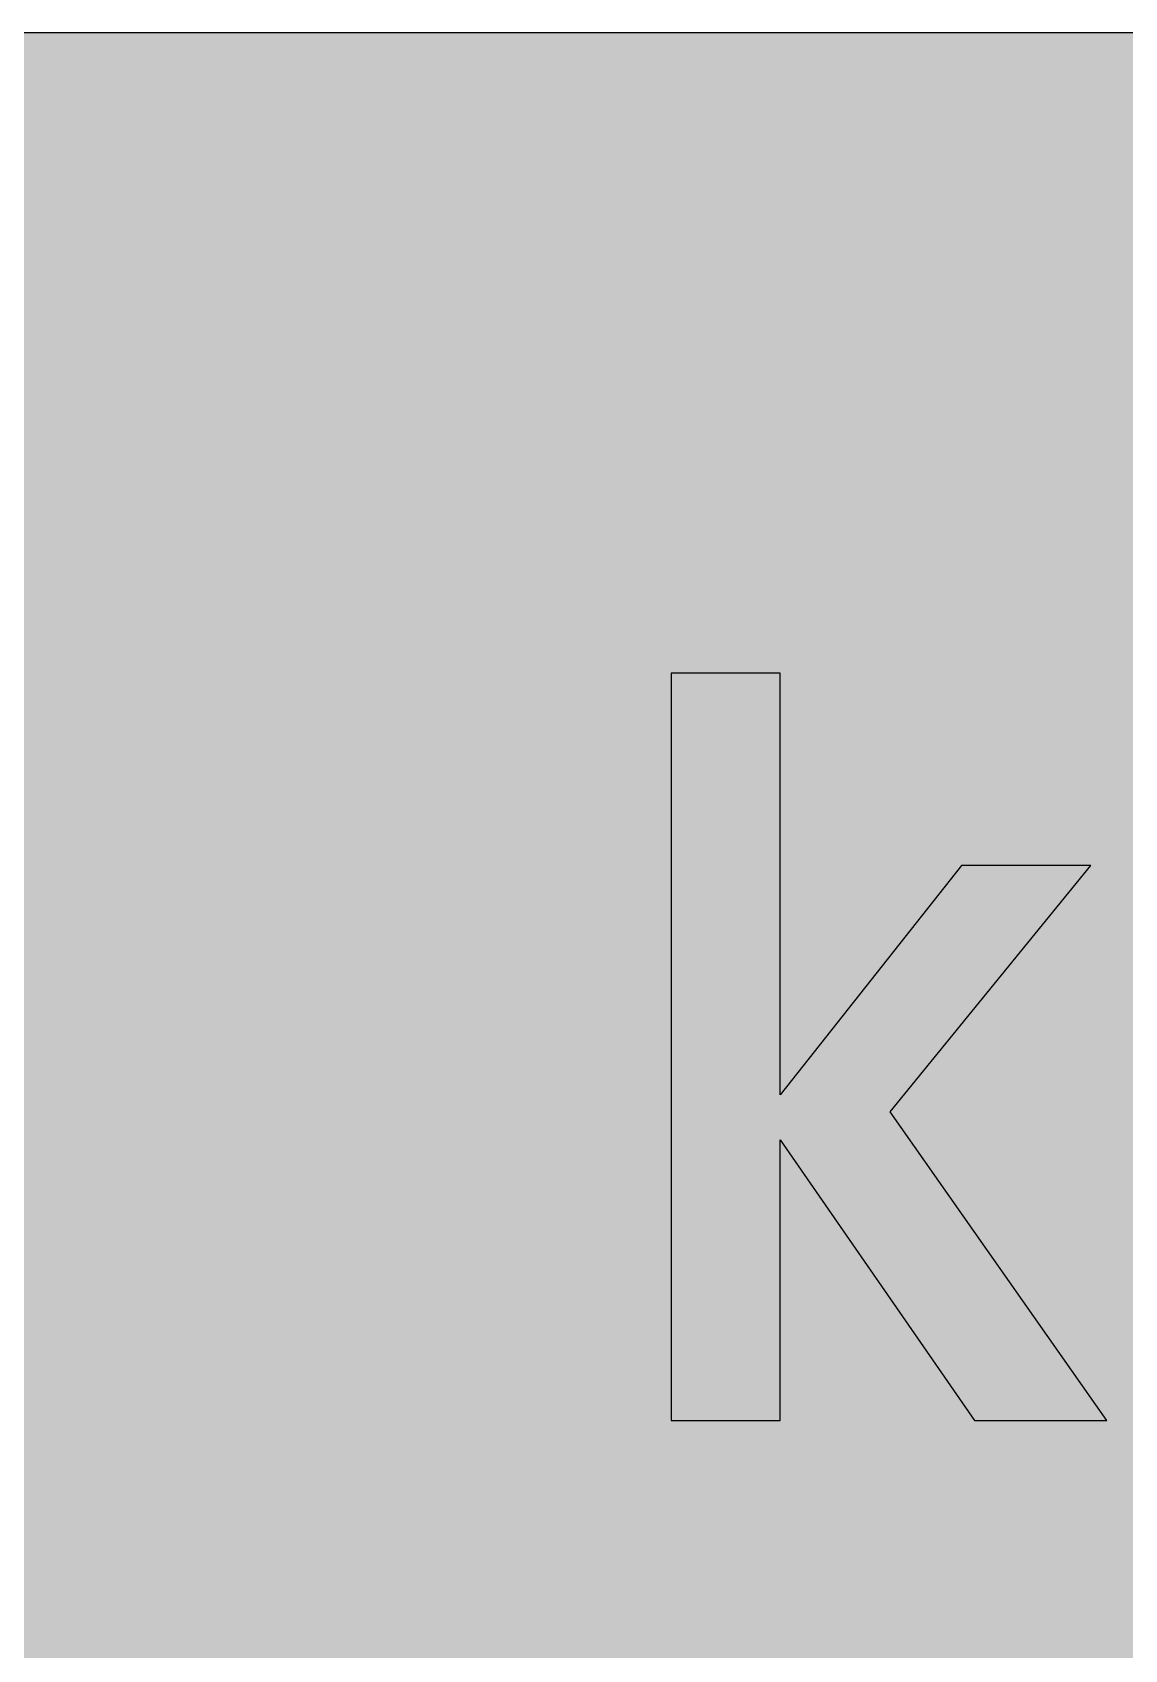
# Model space of a CAD drawing. Header units: millimetres. Extents: x 0 to 212, y 0 to 212.
# Drawn here: x 58.2 to 94.3, y 158.3 to 211.7 of the extents above; entities that cross this region are included whole.
import ezdxf

# ---------------------------------------------------------------- set-up
doc = ezdxf.new("R2010")
doc.units = ezdxf.units.MM

msp = doc.modelspace()

# ---------------------------------------------------------------- hatches: boundary and pattern name
for color, points in [(254, [(14.1633, 0.0536), (13.9878, 0.0533), (13.8125, 0.0559), (13.6373, 0.061), (13.462, 0.0686), (13.2893, 0.0787), (13.114, 0.0914), (12.9413, 0.1041), (12.7686, 0.1219), (12.5959, 0.1397), (12.4231, 0.16), (12.2504, 0.1829), (12.0777, 0.2057), (11.9075, 0.2337), (11.7373, 0.2616), (11.5672, 0.2921), (11.397, 0.3251), (11.2268, 0.3607), (11.0592, 0.3988), (10.8915, 0.4369), (10.7239, 0.4775), (10.5562, 0.5207), (10.3886, 0.5664), (10.2235, 0.6121), (10.0584, 0.6629), (9.8933, 0.7137), (9.7307, 0.7671), (9.5682, 0.8204), (9.4056, 0.8788), (9.2431, 0.9373), (9.083, 0.9982), (8.923, 1.0617), (8.763, 1.1252), (8.6055, 1.1938), (8.4455, 1.2624), (8.2906, 1.331), (8.1331, 1.4046), (7.9781, 1.4783), (7.8232, 1.5545), (7.6708, 1.6332), (7.5184, 1.7145), (7.366, 1.7958), (7.2161, 1.8796), (7.0663, 1.966), (6.919, 2.0523), (6.7716, 2.1438), (6.6243, 2.2352), (6.4795, 2.3266), (6.3348, 2.4232), (6.19, 2.5197), (6.0477, 2.6187), (5.908, 2.7178), (5.7683, 2.8194), (5.6286, 2.9235), (5.4915, 3.0302), (5.3543, 3.1369), (5.2197, 3.2461), (5.0851, 3.3579), (4.953, 3.4722), (4.8209, 3.5865), (4.6914, 3.7033), (4.5644, 3.8202), (4.4348, 3.9395), (4.3104, 4.0615), (4.1859, 4.1859), (4.0615, 4.3104), (3.9395, 4.4348), (3.8202, 4.5618), (3.7033, 4.6914), (3.5865, 4.8209), (3.4722, 4.953), (3.3579, 5.0851), (3.2487, 5.2197), (3.1369, 5.3543), (3.0302, 5.4915), (2.9235, 5.6286), (2.8194, 5.7683), (2.7178, 5.908), (2.6187, 6.0477), (2.5197, 6.19), (2.4232, 6.3348), (2.3266, 6.477), (2.2352, 6.6243), (2.1438, 6.7691), (2.0523, 6.9164), (1.966, 7.0663), (1.8796, 7.2161), (1.7958, 7.366), (1.7145, 7.5184), (1.6332, 7.6708), (1.5545, 7.8232), (1.4783, 7.9781), (1.4046, 8.1331), (1.331, 8.2906), (1.2598, 8.4455), (1.1913, 8.603), (1.1252, 8.763), (1.0592, 8.923), (0.9982, 9.083), (0.9373, 9.2431), (0.8763, 9.4056), (0.8204, 9.5682), (0.7645, 9.7307), (0.7112, 9.8933), (0.6604, 10.0584), (0.6121, 10.2235), (0.5639, 10.3911), (0.5207, 10.5562), (0.4775, 10.7239), (0.4343, 10.8915), (0.3962, 11.0592), (0.3607, 11.2268), (0.3251, 11.397), (0.2921, 11.5672), (0.2616, 11.7373), (0.2311, 11.9075), (0.2057, 12.0802), (0.1803, 12.2504), (0.1575, 12.4231), (0.1372, 12.5959), (0.1194, 12.7686), (0.1041, 12.9413), (0.0889, 13.1166), (0.0787, 13.2893), (0.0686, 13.4645), (0.061, 13.6373), (0.0559, 13.8125), (0.0508, 13.9878), (0.0508, 14.163), (0.0522, 197.6092), (0.0508, 197.7822), (0.0559, 197.9574), (0.061, 198.1327), (0.0686, 198.308), (0.0787, 198.4807), (0.0889, 198.6559), (0.1041, 198.8287), (0.1194, 199.0014), (0.1372, 199.1741), (0.1575, 199.3468), (0.1803, 199.5195), (0.2057, 199.6923), (0.2311, 199.8624), (0.2616, 200.0326), (0.2921, 200.2028), (0.3251, 200.373), (0.3607, 200.5432), (0.3962, 200.7108), (0.4343, 200.8784), (0.4775, 201.0461), (0.5207, 201.2137), (0.5639, 201.3814), (0.6121, 201.5465), (0.6604, 201.7116), (0.7112, 201.8767), (0.7645, 202.0392), (0.8204, 202.2018), (0.8763, 202.3643), (0.9373, 202.5269), (0.9982, 202.6869), (1.0592, 202.8469), (1.1252, 203.007), (1.1913, 203.1644), (1.2598, 203.3245), (1.331, 203.4794), (1.4046, 203.6369), (1.4783, 203.7918), (1.5545, 203.9468), (1.6332, 204.0992), (1.7145, 204.2516), (1.7958, 204.404), (1.8796, 204.5538), (1.966, 204.7037), (2.0523, 204.851), (2.1438, 204.9983), (2.2352, 205.1456), (2.3266, 205.2904), (2.4232, 205.4352), (2.5197, 205.58), (2.6187, 205.7222), (2.7178, 205.8619), (2.8194, 206.0016), (2.9235, 206.1413), (3.0302, 206.2785), (3.1369, 206.4156), (3.2487, 206.5503), (3.3579, 206.6849), (3.4722, 206.817), (3.5865, 206.949), (3.7033, 207.0786), (3.8202, 207.2056), (3.9395, 207.3351), (4.0615, 207.4596), (4.1859, 207.584), (4.3104, 207.7085), (4.4348, 207.8304), (4.5644, 207.9498), (4.6914, 208.0666), (4.8209, 208.1835), (4.953, 208.2978), (5.0851, 208.4121), (5.2197, 208.5213), (5.3543, 208.6331), (5.4915, 208.7397), (5.6286, 208.8464), (5.7683, 208.9506), (5.908, 209.0522), (6.0477, 209.1512), (6.19, 209.2503), (6.3348, 209.3468), (6.4795, 209.4433), (6.6243, 209.5348), (6.7716, 209.6262), (6.919, 209.7176), (7.0663, 209.804), (7.2161, 209.8904), (7.366, 209.9742), (7.5184, 210.0555), (7.6708, 210.1367), (7.8232, 210.2155), (7.9781, 210.2917), (8.1331, 210.3653), (8.2906, 210.439), (8.4455, 210.5101), (8.6055, 210.5787), (8.763, 210.6447), (8.923, 210.7108), (9.083, 210.7717), (9.2431, 210.8327), (9.4056, 210.8937), (9.5682, 210.9495), (9.7307, 211.0054), (9.8933, 211.0588), (10.0584, 211.1096), (10.2235, 211.1578), (10.3886, 211.2061), (10.5562, 211.2493), (10.7239, 211.2924), (10.8915, 211.3356), (11.0592, 211.3737), (11.2268, 211.4093), (11.397, 211.4448), (11.5672, 211.4779), (11.7373, 211.5083), (11.9075, 211.5388), (12.0777, 211.5642), (12.2504, 211.5896), (12.4231, 211.6125), (12.5959, 211.6328), (12.7686, 211.6506), (12.9413, 211.6658), (13.114, 211.6811), (13.2893, 211.6912), (13.462, 211.7014), (13.6373, 211.709), (13.8125, 211.7141), (13.9878, 211.7192), (14.163, 211.7192), (197.6078, 211.7203), (197.7822, 211.7192), (197.9574, 211.7141), (198.1327, 211.709), (198.3054, 211.7014), (198.4807, 211.6912), (198.6534, 211.6811), (198.8287, 211.6658), (199.0014, 211.6506), (199.1741, 211.6328), (199.3468, 211.6125), (199.5195, 211.5896), (199.6897, 211.5642), (199.8624, 211.5388), (200.0326, 211.5083), (200.2028, 211.4779), (200.373, 211.4448), (200.5432, 211.4093), (200.7108, 211.3737), (200.8784, 211.3356), (201.0461, 211.2924), (201.2137, 211.2493), (201.3788, 211.2061), (201.5465, 211.1578), (201.7116, 211.1096), (201.8767, 211.0588), (202.0392, 211.0054), (202.2018, 210.9495), (202.3643, 210.8937), (202.5269, 210.8327), (202.6869, 210.7717), (202.8469, 210.7108), (203.007, 210.6447), (203.167, 210.5787), (203.3245, 210.5101), (203.4794, 210.439), (203.6369, 210.3653), (203.7918, 210.2917), (203.9468, 210.2155), (204.0992, 210.1367), (204.2516, 210.0555), (204.404, 209.9742), (204.5538, 209.8904), (204.7037, 209.804), (204.8535, 209.7176), (205.0009, 209.6262), (205.1456, 209.5348), (205.293, 209.4433), (205.4352, 209.3468), (205.58, 209.2503), (205.7222, 209.1512), (205.8619, 209.0522), (206.0016, 208.9506), (206.1413, 208.8464), (206.2785, 208.7397), (206.4156, 208.6331), (206.5503, 208.5213), (206.6849, 208.4121), (206.817, 208.2978), (206.949, 208.1835), (207.0786, 208.0666), (207.2081, 207.9498), (207.3351, 207.8304), (207.4596, 207.7085), (207.584, 207.584), (207.7085, 207.4596), (207.8304, 207.3351), (207.9498, 207.2056), (208.0666, 207.0786), (208.1835, 206.949), (208.2978, 206.817), (208.4121, 206.6849), (208.5238, 206.5503), (208.6331, 206.4156), (208.7397, 206.2785), (208.8464, 206.1413), (208.9506, 206.0016), (209.0522, 205.8619), (209.1512, 205.7222), (209.2503, 205.58), (209.3468, 205.4352), (209.4433, 205.2904), (209.5348, 205.1456), (209.6262, 204.9983), (209.7176, 204.851), (209.804, 204.7037), (209.8904, 204.5538), (209.9742, 204.404), (210.0555, 204.2516), (210.1367, 204.0992), (210.2155, 203.9468), (210.2917, 203.7918), (210.3653, 203.6369), (210.439, 203.4794), (210.5076, 203.3245), (210.5762, 203.1644), (210.6447, 203.007), (210.7082, 202.8469), (210.7717, 202.6869), (210.8327, 202.5269), (210.8911, 202.3643), (210.9495, 202.2018), (211.0029, 202.0392), (211.0562, 201.8767), (211.107, 201.7116), (211.1578, 201.5465), (211.2035, 201.3814), (211.2493, 201.2137), (211.2924, 201.0461), (211.3331, 200.8784), (211.3712, 200.7108), (211.4093, 200.5432), (211.4448, 200.373), (211.4779, 200.2028), (211.5083, 200.0326), (211.5363, 199.8624), (211.5642, 199.6923), (211.5871, 199.5195), (211.6099, 199.3468), (211.6303, 199.1741), (211.648, 199.0014), (211.6658, 198.8287), (211.6785, 198.6559), (211.6912, 198.4807), (211.7014, 198.308), (211.709, 198.1327), (211.7141, 197.9574), (211.7166, 197.7822), (211.7166, 197.6069), (211.7189, 14.1647), (211.7166, 13.9878), (211.7141, 13.8125), (211.709, 13.6373), (211.7014, 13.4645), (211.6912, 13.2893), (211.6785, 13.1166), (211.6658, 12.9413), (211.648, 12.7686), (211.6303, 12.5959), (211.6099, 12.4231), (211.5871, 12.2504), (211.5642, 12.0802), (211.5363, 11.9075), (211.5083, 11.7373), (211.4779, 11.5672), (211.4448, 11.397), (211.4093, 11.2268), (211.3712, 11.0592), (211.3331, 10.8915), (211.2924, 10.7239), (211.2493, 10.5562), (211.2035, 10.3911), (211.1578, 10.2235), (211.107, 10.0584), (211.0562, 9.8933), (211.0029, 9.7307), (210.9495, 9.5682), (210.8911, 9.4056), (210.8327, 9.2431), (210.7717, 9.083), (210.7082, 8.923), (210.6447, 8.763), (210.5762, 8.603), (210.5076, 8.4455), (210.439, 8.2906), (210.3653, 8.1331), (210.2917, 7.9781), (210.2155, 7.8232), (210.1367, 7.6708), (210.0555, 7.5184), (209.9742, 7.366), (209.8904, 7.2161), (209.804, 7.0663), (209.7176, 6.9164), (209.6262, 6.7691), (209.5348, 6.6243), (209.4433, 6.477), (209.3468, 6.3348), (209.2503, 6.19), (209.1512, 6.0477), (209.0522, 5.908), (208.9506, 5.7683), (208.8464, 5.6286), (208.7397, 5.4915), (208.6331, 5.3543), (208.5238, 5.2197), (208.4121, 5.0851), (208.2978, 4.953), (208.1835, 4.8209), (208.0666, 4.6914), (207.9498, 4.5618), (207.8304, 4.4348), (207.7085, 4.3104), (207.584, 4.1859), (207.4596, 4.0615), (207.3351, 3.9395), (207.2081, 3.8202), (207.0786, 3.7033), (206.949, 3.5865), (206.817, 3.4722), (206.6849, 3.3579), (206.5503, 3.2461), (206.4156, 3.1369), (206.2785, 3.0302), (206.1413, 2.9235), (206.0016, 2.8194), (205.8619, 2.7178), (205.7222, 2.6187), (205.58, 2.5197), (205.4352, 2.4232), (205.293, 2.3266), (205.1456, 2.2352), (205.0009, 2.1438), (204.8535, 2.0523), (204.7037, 1.966), (204.5538, 1.8796), (204.404, 1.7958), (204.2516, 1.7145), (204.0992, 1.6332), (203.9468, 1.5545), (203.7918, 1.4783), (203.6369, 1.4046), (203.4794, 1.331), (203.3245, 1.2624), (203.167, 1.1938), (203.007, 1.1252), (202.8469, 1.0617), (202.6869, 0.9982), (202.5269, 0.9373), (202.3643, 0.8788), (202.2018, 0.8204), (202.0392, 0.7671), (201.8767, 0.7137), (201.7116, 0.6629), (201.5465, 0.6121), (201.3788, 0.5664), (201.2137, 0.5207), (201.0461, 0.4775), (200.8784, 0.4369), (200.7108, 0.3988), (200.5432, 0.3607), (200.373, 0.3251), (200.2028, 0.2921), (200.0326, 0.2616), (199.8624, 0.2337), (199.6897, 0.2057), (199.5195, 0.1829), (199.3468, 0.16), (199.1741, 0.1397), (199.0014, 0.1219), (198.8287, 0.1041), (198.6534, 0.0914), (198.4807, 0.0787), (198.3054, 0.0686), (198.1327, 0.061), (197.9574, 0.0559), (197.7822, 0.0533), (197.6069, 0.0533)]), (59, [(82.9388, 165.8592), (82.9388, 175.1358), (89.359, 165.8592), (93.7327, 165.8592), (86.571, 176.0537), (93.2035, 184.2022), (88.936, 184.2022), (82.9388, 176.6189), (82.9388, 190.5522), (79.339, 190.5522), (79.339, 165.8592)])]:
    msp.add_hatch(color=color).paths.add_polyline_path(points)
h = msp.add_hatch(color=59)
h.paths.add_polyline_path([(14.1633, 3.5814), (13.8887, 3.5839), (13.6169, 3.5941), (13.3477, 3.6119), (13.081, 3.6347), (12.8143, 3.6652), (12.5501, 3.7008), (12.2885, 3.7465), (12.0294, 3.7948), (11.7729, 3.8506), (11.5164, 3.9141), (11.2649, 3.9827), (11.016, 4.0564), (10.7671, 4.1351), (10.5232, 4.2215), (10.2819, 4.3129), (10.0432, 4.412), (9.8069, 4.5161), (9.5733, 4.6228), (9.3447, 4.7371), (9.1186, 4.8565), (8.8951, 4.9809), (8.6741, 5.113), (8.4582, 5.2476), (8.2448, 5.3873), (8.0366, 5.5321), (7.8308, 5.682), (7.6276, 5.8369), (7.4295, 5.9969), (7.2365, 6.1595), (7.046, 6.3297), (6.8605, 6.5024), (6.6777, 6.6802), (6.5024, 6.8605), (6.3271, 7.046), (6.1595, 7.2365), (5.9969, 7.432), (5.8369, 7.6302), (5.682, 7.8308), (5.5321, 8.0366), (5.3873, 8.2448), (5.2451, 8.4582), (5.1105, 8.6741), (4.9809, 8.8951), (4.8565, 9.1186), (4.7371, 9.3447), (4.6228, 9.5758), (4.5136, 9.8069), (4.4094, 10.0432), (4.3129, 10.2819), (4.2215, 10.5232), (4.1351, 10.7696), (4.0538, 11.016), (3.9802, 11.2649), (3.9116, 11.5189), (3.8506, 11.7729), (3.7948, 12.0294), (3.744, 12.2911), (3.7008, 12.5527), (3.6627, 12.8143), (3.6322, 13.081), (3.6093, 13.3502), (3.5916, 13.6195), (3.5814, 13.8913), (3.5789, 14.163), (3.58, 197.6092), (3.5814, 197.8812), (3.5916, 198.153), (3.6093, 198.4223), (3.6322, 198.689), (3.6627, 198.9557), (3.7008, 199.2198), (3.744, 199.4814), (3.7948, 199.7405), (3.8506, 199.9971), (3.9116, 200.2536), (3.9802, 200.5051), (4.0538, 200.754), (4.1351, 201.0029), (4.2215, 201.2467), (4.3129, 201.488), (4.4094, 201.7268), (4.5136, 201.963), (4.6228, 202.1967), (4.7371, 202.4253), (4.8565, 202.6514), (4.9809, 202.8749), (5.1105, 203.0959), (5.2451, 203.3118), (5.3873, 203.5251), (5.5321, 203.7334), (5.682, 203.9391), (5.8369, 204.1423), (5.9969, 204.3405), (6.1595, 204.5335), (6.3271, 204.724), (6.5024, 204.9094), (6.6777, 205.0923), (6.8605, 205.2676), (7.046, 205.4428), (7.2365, 205.6105), (7.4295, 205.773), (7.6276, 205.933), (7.8308, 206.088), (8.0366, 206.2378), (8.2448, 206.3826), (8.4582, 206.5249), (8.6741, 206.6595), (8.8951, 206.789), (9.1186, 206.9135), (9.3447, 207.0329), (9.5733, 207.1472), (9.8069, 207.2564), (10.0432, 207.3605), (10.2819, 207.457), (10.5232, 207.5485), (10.7671, 207.6348), (11.016, 207.7161), (11.2649, 207.7898), (11.5164, 207.8584), (11.7729, 207.9193), (12.0294, 207.9752), (12.2885, 208.026), (12.5501, 208.0692), (12.8143, 208.1073), (13.081, 208.1378), (13.3477, 208.1606), (13.6169, 208.1784), (13.8887, 208.1886), (14.163, 208.1911), (197.6078, 208.1925), (197.8787, 208.1886), (198.1505, 208.1784), (198.4197, 208.1606), (198.689, 208.1378), (198.9557, 208.1073), (199.2173, 208.0692), (199.4789, 208.026), (199.7405, 207.9752), (199.9971, 207.9193), (200.2511, 207.8584), (200.5051, 207.7898), (200.754, 207.7161), (201.0004, 207.6348), (201.2467, 207.5485), (201.488, 207.457), (201.7268, 207.3605), (201.963, 207.2564), (202.1942, 207.1472), (202.4253, 207.0329), (202.6514, 206.9135), (202.8749, 206.789), (203.0959, 206.6595), (203.3118, 206.5249), (203.5251, 206.3826), (203.7334, 206.2378), (203.9391, 206.088), (204.1398, 205.933), (204.3379, 205.773), (204.5335, 205.6105), (204.724, 205.4428), (204.9094, 205.2676), (205.0898, 205.0923), (205.2676, 204.9094), (205.4403, 204.724), (205.6105, 204.5335), (205.773, 204.3405), (205.933, 204.1423), (206.088, 203.9391), (206.2378, 203.7334), (206.3826, 203.5251), (206.5223, 203.3118), (206.6569, 203.0959), (206.789, 202.8749), (206.9135, 202.6514), (207.0329, 202.4253), (207.1472, 202.1967), (207.2538, 201.963), (207.358, 201.7268), (207.457, 201.488), (207.5485, 201.2467), (207.6348, 201.0029), (207.7136, 200.754), (207.7872, 200.5051), (207.8558, 200.2536), (207.9193, 199.9971), (207.9752, 199.7405), (208.0235, 199.4814), (208.0692, 199.2198), (208.1047, 198.9557), (208.1352, 198.689), (208.1581, 198.4223), (208.1759, 198.153), (208.186, 197.8812), (208.1911, 197.6069), (208.1911, 14.1647), (208.186, 13.8913), (208.1759, 13.6195), (208.1581, 13.3502), (208.1352, 13.081), (208.1047, 12.8143), (208.0692, 12.5527), (208.0235, 12.2911), (207.9752, 12.0294), (207.9193, 11.7729), (207.8558, 11.5189), (207.7872, 11.2649), (207.7136, 11.016), (207.6348, 10.7696), (207.5485, 10.5232), (207.457, 10.2819), (207.358, 10.0432), (207.2538, 9.8069), (207.1472, 9.5758), (207.0329, 9.3447), (206.9135, 9.1186), (206.789, 8.8951), (206.6569, 8.6741), (206.5223, 8.4582), (206.3826, 8.2448), (206.2378, 8.0366), (206.088, 7.8308), (205.933, 7.6302), (205.773, 7.432), (205.6105, 7.2365), (205.4403, 7.046), (205.2676, 6.8605), (205.0898, 6.6802), (204.9094, 6.5024), (204.724, 6.3297), (204.5335, 6.1595), (204.3379, 5.9969), (204.1398, 5.8369), (203.9391, 5.682), (203.7334, 5.5321), (203.5251, 5.3873), (203.3118, 5.2476), (203.0959, 5.113), (202.8749, 4.9809), (202.6514, 4.8565), (202.4253, 4.7371), (202.1942, 4.6228), (201.963, 4.5161), (201.7268, 4.412), (201.488, 4.3129), (201.2467, 4.2215), (201.0004, 4.1351), (200.754, 4.0564), (200.5051, 3.9827), (200.2511, 3.9141), (199.9971, 3.8506), (199.7405, 3.7948), (199.4789, 3.7465), (199.2173, 3.7008), (198.9557, 3.6652), (198.689, 3.6347), (198.4197, 3.6119), (198.1505, 3.5941), (197.8787, 3.5839), (197.6069, 3.5789)])
h.paths.add_polyline_path([(14.1633, 8.8731), (14.0259, 8.8748), (13.8887, 8.8798), (13.7541, 8.8875), (13.622, 8.9002), (13.4874, 8.9154), (13.3553, 8.9332), (13.2258, 8.9535), (13.0962, 8.9789), (12.9667, 9.0068), (12.8397, 9.0373), (12.7127, 9.0729), (12.5882, 9.1084), (12.4663, 9.1491), (12.3419, 9.1923), (12.2225, 9.238), (12.1031, 9.2888), (11.9837, 9.3396), (11.8694, 9.3929), (11.7526, 9.4513), (11.6408, 9.5098), (11.5291, 9.5733), (11.4198, 9.6368), (11.3106, 9.7053), (11.2039, 9.7765), (11.0998, 9.8476), (10.9957, 9.9238), (10.8966, 10), (10.7975, 10.0787), (10.6985, 10.1625), (10.6045, 10.2464), (10.5105, 10.3327), (10.4216, 10.4216), (10.3327, 10.5131), (10.2464, 10.6045), (10.16, 10.701), (10.0787, 10.7975), (10, 10.8966), (9.9212, 10.9982), (9.8476, 11.0998), (9.7739, 11.2039), (9.7053, 11.3106), (9.6368, 11.4198), (9.5707, 11.5291), (9.5098, 11.6408), (9.4488, 11.7551), (9.3929, 11.8694), (9.337, 11.9863), (9.2862, 12.1031), (9.238, 12.2225), (9.1923, 12.3444), (9.1491, 12.4663), (9.1084, 12.5908), (9.0703, 12.7152), (9.0373, 12.8397), (9.0068, 12.9692), (8.9789, 13.0962), (8.9535, 13.2258), (8.9306, 13.3579), (8.9129, 13.4899), (8.8976, 13.622), (8.8849, 13.7566), (8.8773, 13.8913), (8.8722, 14.0259), (8.8697, 14.163), (8.8717, 197.6092), (8.8722, 197.7441), (8.8773, 197.8812), (8.8849, 198.0159), (8.8976, 198.1479), (8.9129, 198.2826), (8.9306, 198.4146), (8.9535, 198.5442), (8.9789, 198.6737), (9.0068, 198.8033), (9.0373, 198.9303), (9.0703, 199.0573), (9.1084, 199.1817), (9.1491, 199.3036), (9.1923, 199.4281), (9.238, 199.5475), (9.2862, 199.6669), (9.337, 199.7862), (9.3929, 199.9005), (9.4488, 200.0174), (9.5098, 200.1291), (9.5707, 200.2409), (9.6368, 200.3501), (9.7053, 200.4593), (9.7739, 200.566), (9.8476, 200.6702), (9.9212, 200.7743), (10, 200.8734), (10.0787, 200.9724), (10.16, 201.0715), (10.2464, 201.1655), (10.3327, 201.2594), (10.4216, 201.3483), (10.5105, 201.4372), (10.6045, 201.5236), (10.6985, 201.61), (10.7975, 201.6912), (10.8966, 201.77), (10.9957, 201.8487), (11.0998, 201.9224), (11.2039, 201.996), (11.3106, 202.0646), (11.4198, 202.1332), (11.5291, 202.1992), (11.6408, 202.2602), (11.7526, 202.3212), (11.8694, 202.377), (11.9837, 202.4329), (12.1031, 202.4837), (12.2225, 202.532), (12.3419, 202.5777), (12.4663, 202.6209), (12.5882, 202.6615), (12.7127, 202.6996), (12.8397, 202.7326), (12.9667, 202.7631), (13.0962, 202.7911), (13.2258, 202.8165), (13.3553, 202.8393), (13.4874, 202.8571), (13.622, 202.8723), (13.7541, 202.885), (13.8887, 202.8927), (14.0259, 202.8977), (14.163, 202.9003), (197.6078, 202.9008), (197.7441, 202.8977), (197.8787, 202.8927), (198.0133, 202.885), (198.1479, 202.8723), (198.28, 202.8571), (198.4121, 202.8393), (198.5442, 202.8165), (198.6737, 202.7911), (198.8007, 202.7631), (198.9303, 202.7326), (199.0547, 202.6996), (199.1792, 202.6615), (199.3036, 202.6209), (199.4256, 202.5777), (199.5475, 202.532), (199.6669, 202.4837), (199.7837, 202.4329), (199.9005, 202.377), (200.0148, 202.3212), (200.1291, 202.2602), (200.2409, 202.1992), (200.3501, 202.1332), (200.4593, 202.0646), (200.566, 201.996), (200.6702, 201.9224), (200.7718, 201.8487), (200.8734, 201.77), (200.9724, 201.6912), (201.0689, 201.61), (201.1655, 201.5236), (201.2569, 201.4372), (201.3483, 201.3483), (201.4372, 201.2594), (201.5236, 201.1655), (201.6074, 201.0715), (201.6912, 200.9724), (201.77, 200.8734), (201.8462, 200.7743), (201.9224, 200.6702), (201.9935, 200.566), (202.0646, 200.4593), (202.1332, 200.3501), (202.1967, 200.2409), (202.2602, 200.1291), (202.3186, 200.0174), (202.377, 199.9005), (202.4304, 199.7862), (202.4812, 199.6669), (202.532, 199.5475), (202.5777, 199.4281), (202.6209, 199.3036), (202.6615, 199.1817), (202.6971, 199.0573), (202.7326, 198.9303), (202.7631, 198.8033), (202.7911, 198.6737), (202.8165, 198.5442), (202.8368, 198.4146), (202.8546, 198.2826), (202.8698, 198.1479), (202.8825, 198.0159), (202.8901, 197.8812), (202.8952, 197.7441), (202.8977, 197.6069), (202.8994, 14.1647), (202.8952, 14.0259), (202.8901, 13.8913), (202.8825, 13.7566), (202.8698, 13.622), (202.8546, 13.4899), (202.8368, 13.3579), (202.8165, 13.2258), (202.7911, 13.0962), (202.7631, 12.9692), (202.7326, 12.8397), (202.6971, 12.7152), (202.6615, 12.5908), (202.6209, 12.4663), (202.5777, 12.3444), (202.532, 12.2225), (202.4812, 12.1031), (202.4304, 11.9863), (202.377, 11.8694), (202.3186, 11.7551), (202.2602, 11.6408), (202.1967, 11.5291), (202.1332, 11.4198), (202.0646, 11.3106), (201.9935, 11.2039), (201.9224, 11.0998), (201.8462, 10.9982), (201.77, 10.8966), (201.6912, 10.7975), (201.6074, 10.701), (201.5236, 10.6045), (201.4372, 10.5131), (201.3483, 10.4216), (201.2569, 10.3327), (201.1655, 10.2464), (201.0689, 10.1625), (200.9724, 10.0787), (200.8734, 10), (200.7718, 9.9238), (200.6702, 9.8476), (200.566, 9.7765), (200.4593, 9.7053), (200.3501, 9.6368), (200.2409, 9.5733), (200.1291, 9.5098), (200.0148, 9.4513), (199.9005, 9.3929), (199.7837, 9.3396), (199.6669, 9.2888), (199.5475, 9.238), (199.4256, 9.1923), (199.3036, 9.1491), (199.1792, 9.1084), (199.0547, 9.0729), (198.9303, 9.0373), (198.8007, 9.0068), (198.6737, 8.9789), (198.5442, 8.9535), (198.4121, 8.9332), (198.28, 8.9154), (198.1479, 8.9002), (198.0133, 8.8875), (197.8787, 8.8798), (197.7441, 8.8748), (197.6069, 8.8722)], flags=16)
h = msp.add_hatch(color=59)
edge = h.paths.add_edge_path()
edge.add_line((66.9918, 165.5064), (67.2008, 165.5064))
edge.add_line((67.2008, 165.5064), (67.4065, 165.5115))
edge.add_line((67.4065, 165.5115), (67.6123, 165.5216))
edge.add_line((67.6123, 165.5216), (67.8155, 165.5369))
edge.add_line((67.8155, 165.5369), (68.0161, 165.5521))
edge.add_line((68.0161, 165.5521), (68.2142, 165.575))
edge.add_line((68.2142, 165.575), (68.4098, 165.6004))
edge.add_line((68.4098, 165.6004), (68.6029, 165.6283))
edge.add_line((68.6029, 165.6283), (68.7959, 165.6639))
edge.add_line((68.7959, 165.6639), (68.9839, 165.6994))
edge.add_line((68.9839, 165.6994), (69.1693, 165.7426))
edge.add_line((69.1693, 165.7426), (69.3547, 165.7883))
edge.add_line((69.3547, 165.7883), (69.5376, 165.8391))
edge.add_line((69.5376, 165.8391), (69.7154, 165.8925))
edge.add_line((69.7154, 165.8925), (69.8932, 165.9534))
edge.add_line((69.8932, 165.9534), (70.0659, 166.0169))
edge.add_line((70.0659, 166.0169), (70.2386, 166.083))
edge.add_line((70.2386, 166.083), (70.4063, 166.1566))
edge.add_line((70.4063, 166.1566), (70.5714, 166.2328))
edge.add_line((70.5714, 166.2328), (70.7365, 166.3141))
edge.add_line((70.7365, 166.3141), (70.8965, 166.4005))
edge.add_line((70.8965, 166.4005), (71.054, 166.4919))
edge.add_line((71.054, 166.4919), (71.2089, 166.5859))
edge.add_line((71.2089, 166.5859), (71.3588, 166.685))
edge.add_line((71.3588, 166.685), (71.5086, 166.7916))
edge.add_line((71.5086, 166.7916), (71.6534, 166.9009))
edge.add_line((71.6534, 166.9009), (71.7982, 167.0152))
edge.add_line((71.7982, 167.0152), (71.9379, 167.1345))
edge.add_line((71.9379, 167.1345), (72.0725, 167.259))
edge.add_line((72.0725, 167.259), (72.2071, 167.3885))
edge.add_line((72.2071, 167.3885), (72.3367, 167.5206))
edge.add_line((72.3367, 167.5206), (72.4637, 167.6603))
edge.add_line((72.4637, 167.6603), (72.5881, 167.8051))
edge.add_line((72.5881, 167.8051), (72.7075, 167.955))
edge.add_line((72.7075, 167.955), (72.8243, 168.1099))
edge.add_line((72.8243, 168.1099), (72.9386, 168.2699))
edge.add_line((72.9386, 168.2699), (73.0479, 168.435))
edge.add_line((73.0479, 168.435), (73.1545, 168.6052))
edge.add_line((73.1545, 168.6052), (73.2587, 168.7805))
edge.add_line((73.2587, 168.7805), (73.3577, 168.9608))
edge.add_line((73.3577, 168.9608), (73.4543, 169.1488))
edge.add_line((73.4543, 169.1488), (73.5457, 169.3393))
edge.add_line((73.5457, 169.3393), (73.6346, 169.5374))
edge.add_line((73.6346, 169.5374), (73.7184, 169.7406))
edge.add_line((73.7184, 169.7406), (73.7997, 169.9489))
edge.add_line((73.7997, 169.9489), (73.8784, 170.1648))
edge.add_line((73.8784, 170.1648), (73.9496, 170.3832))
edge.add_line((73.9496, 170.3832), (74.0207, 170.6093))
edge.add_line((74.0207, 170.6093), (74.0867, 170.8404))
edge.add_line((74.0867, 170.8404), (74.1477, 171.0792))
edge.add_line((74.1477, 171.0792), (74.2061, 171.3205))
edge.add_line((74.2061, 171.3205), (74.2594, 171.5694))
edge.add_line((74.2594, 171.5694), (74.3102, 171.8259))
edge.add_line((74.3102, 171.8259), (74.3534, 172.085))
edge.add_line((74.3534, 172.085), (74.3966, 172.3517))
edge.add_line((74.3966, 172.3517), (74.4322, 172.626))
edge.add_line((74.4322, 172.626), (74.4652, 172.9029))
edge.add_line((74.4652, 172.9029), (74.4957, 173.1899))
edge.add_line((74.4957, 173.1899), (74.5185, 173.4795))
edge.add_line((74.5185, 173.4795), (74.5388, 173.7766))
edge.add_line((74.5388, 173.7766), (74.5541, 174.0814))
edge.add_line((74.5541, 174.0814), (74.5668, 174.3913))
edge.add_line((74.5668, 174.3913), (74.5719, 174.7063))
edge.add_line((74.5719, 174.7063), (74.5744, 175.0289))
edge.add_line((74.5744, 175.0289), (74.5719, 175.3514))
edge.add_line((74.5719, 175.3514), (74.5668, 175.6689))
edge.add_line((74.5668, 175.6689), (74.5541, 175.9788))
edge.add_line((74.5541, 175.9788), (74.5388, 176.2811))
edge.add_line((74.5388, 176.2811), (74.5185, 176.5808))
edge.add_line((74.5185, 176.5808), (74.4957, 176.8704))
edge.add_line((74.4957, 176.8704), (74.4652, 177.1548))
edge.add_line((74.4652, 177.1548), (74.4322, 177.4342))
edge.add_line((74.4322, 177.4342), (74.3966, 177.7086))
edge.add_line((74.3966, 177.7086), (74.3534, 177.9753))
edge.add_line((74.3534, 177.9753), (74.3102, 178.2343))
edge.add_line((74.3102, 178.2343), (74.2594, 178.4883))
edge.add_line((74.2594, 178.4883), (74.2061, 178.7373))
edge.add_line((74.2061, 178.7373), (74.1477, 178.9811))
edge.add_line((74.1477, 178.9811), (74.0867, 179.2173))
edge.add_line((74.0867, 179.2173), (74.0207, 179.451))
edge.add_line((74.0207, 179.451), (73.9496, 179.6745))
edge.add_line((73.9496, 179.6745), (73.8784, 179.8955))
edge.add_line((73.8784, 179.8955), (73.7997, 180.1089))
edge.add_line((73.7997, 180.1089), (73.7184, 180.3171))
edge.add_line((73.7184, 180.3171), (73.6346, 180.5203))
edge.add_line((73.6346, 180.5203), (73.5457, 180.7185))
edge.add_line((73.5457, 180.7185), (73.4543, 180.9115))
edge.add_line((73.4543, 180.9115), (73.3577, 181.0969))
edge.add_line((73.3577, 181.0969), (73.2587, 181.2773))
edge.add_line((73.2587, 181.2773), (73.1545, 181.4551))
edge.add_line((73.1545, 181.4551), (73.0479, 181.6252))
edge.add_line((73.0479, 181.6252), (72.9386, 181.7903))
edge.add_line((72.9386, 181.7903), (72.8243, 181.9504))
edge.add_line((72.8243, 181.9504), (72.7075, 182.1053))
edge.add_line((72.7075, 182.1053), (72.5881, 182.2526))
edge.add_line((72.5881, 182.2526), (72.4637, 182.3974))
edge.add_line((72.4637, 182.3974), (72.3367, 182.5371))
edge.add_line((72.3367, 182.5371), (72.2071, 182.6717))
edge.add_line((72.2071, 182.6717), (72.0725, 182.8013))
edge.add_line((72.0725, 182.8013), (71.9379, 182.9257))
edge.add_line((71.9379, 182.9257), (71.7982, 183.0451))
edge.add_line((71.7982, 183.0451), (71.6534, 183.1594))
edge.add_line((71.6534, 183.1594), (71.5086, 183.2686))
edge.add_line((71.5086, 183.2686), (71.3588, 183.3728))
edge.add_line((71.3588, 183.3728), (71.2089, 183.4718))
edge.add_line((71.2089, 183.4718), (71.054, 183.5683))
edge.add_line((71.054, 183.5683), (70.8965, 183.6598))
edge.add_line((70.8965, 183.6598), (70.7365, 183.7436))
edge.add_line((70.7365, 183.7436), (70.5714, 183.8249))
edge.add_line((70.5714, 183.8249), (70.4063, 183.9036))
edge.add_line((70.4063, 183.9036), (70.2386, 183.9747))
edge.add_line((70.2386, 183.9747), (70.0659, 184.0433))
edge.add_line((70.0659, 184.0433), (69.8932, 184.1068))
edge.add_line((69.8932, 184.1068), (69.7154, 184.1652))
edge.add_line((69.7154, 184.1652), (69.5376, 184.2211))
edge.add_line((69.5376, 184.2211), (69.3547, 184.2694))
edge.add_line((69.3547, 184.2694), (69.1693, 184.3176))
edge.add_line((69.1693, 184.3176), (68.9839, 184.3583))
edge.add_line((68.9839, 184.3583), (68.7959, 184.3964))
edge.add_line((68.7959, 184.3964), (68.6029, 184.4294))
edge.add_line((68.6029, 184.4294), (68.4098, 184.4599))
edge.add_line((68.4098, 184.4599), (68.2142, 184.4853))
edge.add_line((68.2142, 184.4853), (68.0161, 184.5056))
edge.add_line((68.0161, 184.5056), (67.8155, 184.5234))
edge.add_line((67.8155, 184.5234), (67.6123, 184.5361))
edge.add_line((67.6123, 184.5361), (67.4065, 184.5462))
edge.add_line((67.4065, 184.5462), (67.2008, 184.5513))
edge.add_line((67.2008, 184.5513), (66.99, 184.5539))
edge.add_line((66.99, 184.5539), (66.7817, 184.5513))
edge.add_line((66.7817, 184.5513), (66.5734, 184.5462))
edge.add_line((66.5734, 184.5462), (66.3702, 184.5361))
edge.add_line((66.3702, 184.5361), (66.167, 184.5234))
edge.add_line((66.167, 184.5234), (65.9663, 184.5056))
edge.add_line((65.9663, 184.5056), (65.7682, 184.4853))
edge.add_line((65.7682, 184.4853), (65.5726, 184.4599))
edge.add_line((65.5726, 184.4599), (65.3796, 184.4294))
edge.add_line((65.3796, 184.4294), (65.1866, 184.3964))
edge.add_line((65.1866, 184.3964), (64.9986, 184.3583))
edge.add_line((64.9986, 184.3583), (64.8106, 184.3176))
edge.add_line((64.8106, 184.3176), (64.6278, 184.2694))
edge.add_line((64.6278, 184.2694), (64.4449, 184.2211))
edge.add_line((64.4449, 184.2211), (64.2671, 184.1652))
edge.add_line((64.2671, 184.1652), (64.0893, 184.1068))
edge.add_line((64.0893, 184.1068), (63.9166, 184.0433))
edge.add_line((63.9166, 184.0433), (63.7438, 183.9747))
edge.add_line((63.7438, 183.9747), (63.5762, 183.9036))
edge.add_line((63.5762, 183.9036), (63.4086, 183.8249))
edge.add_line((63.4086, 183.8249), (63.246, 183.7436))
edge.add_line((63.246, 183.7436), (63.086, 183.6598))
edge.add_line((63.086, 183.6598), (62.9285, 183.5683))
edge.add_line((62.9285, 183.5683), (62.7736, 183.4718))
edge.add_line((62.7736, 183.4718), (62.6212, 183.3728))
edge.add_line((62.6212, 183.3728), (62.4738, 183.2686))
edge.add_line((62.4738, 183.2686), (62.3265, 183.1594))
edge.add_line((62.3265, 183.1594), (62.1843, 183.0451))
edge.add_line((62.1843, 183.0451), (62.0446, 182.9257))
edge.add_line((62.0446, 182.9257), (61.9074, 182.8013))
edge.add_line((61.9074, 182.8013), (61.7753, 182.6717))
edge.add_line((61.7753, 182.6717), (61.6458, 182.5371))
edge.add_line((61.6458, 182.5371), (61.5188, 182.3974))
edge.add_line((61.5188, 182.3974), (61.3943, 182.2526))
edge.add_line((61.3943, 182.2526), (61.275, 182.1053))
edge.add_line((61.275, 182.1053), (61.1581, 181.9504))
edge.add_line((61.1581, 181.9504), (61.0438, 181.7903))
edge.add_line((61.0438, 181.7903), (60.9346, 181.6252))
edge.add_line((60.9346, 181.6252), (60.8279, 181.4551))
edge.add_line((60.8279, 181.4551), (60.7238, 181.2773))
edge.add_line((60.7238, 181.2773), (60.6247, 181.0969))
edge.add_line((60.6247, 181.0969), (60.5282, 180.9115))
edge.add_line((60.5282, 180.9115), (60.4368, 180.7185))
edge.add_line((60.4368, 180.7185), (60.3479, 180.5203))
edge.add_line((60.3479, 180.5203), (60.2615, 180.3171))
edge.add_line((60.2615, 180.3171), (60.1802, 180.1089))
edge.add_line((60.1802, 180.1089), (60.104, 179.8955))
edge.add_line((60.104, 179.8955), (60.0304, 179.6745))
edge.add_line((60.0304, 179.6745), (59.9618, 179.451))
edge.add_line((59.9618, 179.451), (59.8957, 179.2173))
edge.add_line((59.8957, 179.2173), (59.8322, 178.9811))
edge.add_line((59.8322, 178.9811), (59.7764, 178.7373))
edge.add_line((59.7764, 178.7373), (59.723, 178.4883))
edge.add_line((59.723, 178.4883), (59.6722, 178.2343))
edge.add_line((59.6722, 178.2343), (59.6265, 177.9753))
edge.add_line((59.6265, 177.9753), (59.5859, 177.7086))
edge.add_line((59.5859, 177.7086), (59.5478, 177.4342))
edge.add_line((59.5478, 177.4342), (59.5147, 177.1548))
edge.add_line((59.5147, 177.1548), (59.4868, 176.8704))
edge.add_line((59.4868, 176.8704), (59.4614, 176.5808))
edge.add_line((59.4614, 176.5808), (59.4411, 176.2811))
edge.add_line((59.4411, 176.2811), (59.4258, 175.9788))
edge.add_line((59.4258, 175.9788), (59.4157, 175.6689))
edge.add_line((59.4157, 175.6689), (59.4081, 175.3514))
edge.add_line((59.4081, 175.3514), (59.4055, 175.0289))
edge.add_line((59.4055, 175.0289), (59.4081, 174.7241))
edge.add_line((59.4081, 174.7241), (59.4157, 174.4218))
edge.add_line((59.4157, 174.4218), (59.4258, 174.1272))
edge.add_line((59.4258, 174.1272), (59.4411, 173.8351))
edge.add_line((59.4411, 173.8351), (59.4614, 173.5506))
edge.add_line((59.4614, 173.5506), (59.4868, 173.2712))
edge.add_line((59.4868, 173.2712), (59.5147, 172.9969))
edge.add_line((59.5147, 172.9969), (59.5478, 172.7276))
edge.add_line((59.5478, 172.7276), (59.5859, 172.4635))
edge.add_line((59.5859, 172.4635), (59.6265, 172.2044))
edge.add_line((59.6265, 172.2044), (59.6722, 171.9504))
edge.add_line((59.6722, 171.9504), (59.723, 171.7015))
edge.add_line((59.723, 171.7015), (59.7764, 171.4576))
edge.add_line((59.7764, 171.4576), (59.8322, 171.2189))
edge.add_line((59.8322, 171.2189), (59.8957, 170.9852))
edge.add_line((59.8957, 170.9852), (59.9618, 170.7591))
edge.add_line((59.9618, 170.7591), (60.0304, 170.5356))
edge.add_line((60.0304, 170.5356), (60.104, 170.3172))
edge.add_line((60.104, 170.3172), (60.1802, 170.1038))
edge.add_line((60.1802, 170.1038), (60.2615, 169.8981))
edge.add_line((60.2615, 169.8981), (60.3479, 169.6949))
edge.add_line((60.3479, 169.6949), (60.4368, 169.4967))
edge.add_line((60.4368, 169.4967), (60.5282, 169.3037))
edge.add_line((60.5282, 169.3037), (60.6247, 169.1157))
edge.add_line((60.6247, 169.1157), (60.7238, 168.9329))
edge.add_line((60.7238, 168.9329), (60.8279, 168.7576))
edge.add_line((60.8279, 168.7576), (60.9346, 168.5823))
edge.add_line((60.9346, 168.5823), (61.0438, 168.4147))
edge.add_line((61.0438, 168.4147), (61.1581, 168.2521))
edge.add_line((61.1581, 168.2521), (61.275, 168.0947))
edge.add_line((61.275, 168.0947), (61.3943, 167.9423))
edge.add_line((61.3943, 167.9423), (61.5188, 167.7924))
edge.add_line((61.5188, 167.7924), (61.6458, 167.6502))
edge.add_line((61.6458, 167.6502), (61.7753, 167.5105))
edge.add_line((61.7753, 167.5105), (61.9074, 167.3784))
edge.add_line((61.9074, 167.3784), (62.0446, 167.2488))
edge.add_line((62.0446, 167.2488), (62.1843, 167.1244))
edge.add_line((62.1843, 167.1244), (62.3265, 167.005))
edge.add_line((62.3265, 167.005), (62.4738, 166.8882))
edge.add_line((62.4738, 166.8882), (62.6212, 166.7789))
edge.add_line((62.6212, 166.7789), (62.7736, 166.6748))
edge.add_line((62.7736, 166.6748), (62.9285, 166.5732))
edge.add_line((62.9285, 166.5732), (63.086, 166.4767))
edge.add_line((63.086, 166.4767), (63.246, 166.3852))
edge.add_line((63.246, 166.3852), (63.4086, 166.2989))
edge.add_line((63.4086, 166.2989), (63.5762, 166.2151))
edge.add_line((63.5762, 166.2151), (63.7438, 166.1389))
edge.add_line((63.7438, 166.1389), (63.9166, 166.0652))
edge.add_line((63.9166, 166.0652), (64.0893, 165.9966))
edge.add_line((64.0893, 165.9966), (64.2671, 165.9331))
edge.add_line((64.2671, 165.9331), (64.4449, 165.8747))
edge.add_line((64.4449, 165.8747), (64.6278, 165.8188))
edge.add_line((64.6278, 165.8188), (64.8106, 165.768))
edge.add_line((64.8106, 165.768), (64.9986, 165.7223))
edge.add_line((64.9986, 165.7223), (65.1866, 165.6817))
edge.add_line((65.1866, 165.6817), (65.3796, 165.6436))
edge.add_line((65.3796, 165.6436), (65.5726, 165.6105))
edge.add_line((65.5726, 165.6105), (65.7682, 165.5826))
edge.add_line((65.7682, 165.5826), (65.9663, 165.5597))
edge.add_line((65.9663, 165.5597), (66.167, 165.5394))
edge.add_line((66.167, 165.5394), (66.3702, 165.5242))
edge.add_line((66.3702, 165.5242), (66.5734, 165.514))
edge.add_line((66.5734, 165.514), (66.7817, 165.5064))
edge.add_line((66.7817, 165.5064), (66.99, 165.5039))
edge = h.paths.add_edge_path(flags=16)
edge.add_line((66.9918, 181.6982), (67.1195, 181.6964))
edge.add_line((67.1195, 181.6964), (67.244, 181.6913))
edge.add_line((67.244, 181.6913), (67.3659, 181.6837))
edge.add_line((67.3659, 181.6837), (67.4878, 181.6735))
edge.add_line((67.4878, 181.6735), (67.6072, 181.6608))
edge.add_line((67.6072, 181.6608), (67.724, 181.6456))
edge.add_line((67.724, 181.6456), (67.8383, 181.6252))
edge.add_line((67.8383, 181.6252), (67.9501, 181.6049))
edge.add_line((67.9501, 181.6049), (68.0593, 181.5795))
edge.add_line((68.0593, 181.5795), (68.166, 181.5516))
edge.add_line((68.166, 181.5516), (68.2701, 181.5211))
edge.add_line((68.2701, 181.5211), (68.3743, 181.4855))
edge.add_line((68.3743, 181.4855), (68.4733, 181.45))
edge.add_line((68.4733, 181.45), (68.5724, 181.4093))
edge.add_line((68.5724, 181.4093), (68.6689, 181.3662))
edge.add_line((68.6689, 181.3662), (68.7629, 181.3204))
edge.add_line((68.7629, 181.3204), (68.8543, 181.2696))
edge.add_line((68.8543, 181.2696), (68.9458, 181.2188))
edge.add_line((68.9458, 181.2188), (69.0321, 181.163))
edge.add_line((69.0321, 181.163), (69.1185, 181.102))
edge.add_line((69.1185, 181.102), (69.2023, 181.041))
edge.add_line((69.2023, 181.041), (69.2836, 180.975))
edge.add_line((69.2836, 180.975), (69.3623, 180.9064))
edge.add_line((69.3623, 180.9064), (69.4385, 180.8328))
edge.add_line((69.4385, 180.8328), (69.5147, 180.7591))
edge.add_line((69.5147, 180.7591), (69.5858, 180.6804))
edge.add_line((69.5858, 180.6804), (69.657, 180.5965))
edge.add_line((69.657, 180.5965), (69.7255, 180.5127))
edge.add_line((69.7255, 180.5127), (69.7941, 180.4238))
edge.add_line((69.7941, 180.4238), (69.8576, 180.3298))
edge.add_line((69.8576, 180.3298), (69.9211, 180.2359))
edge.add_line((69.9211, 180.2359), (69.9795, 180.1368))
edge.add_line((69.9795, 180.1368), (70.0405, 180.0327))
edge.add_line((70.0405, 180.0327), (70.0964, 179.9285))
edge.add_line((70.0964, 179.9285), (70.1497, 179.8168))
edge.add_line((70.1497, 179.8168), (70.2031, 179.705))
edge.add_line((70.2031, 179.705), (70.2539, 179.5882))
edge.add_line((70.2539, 179.5882), (70.3021, 179.4688))
edge.add_line((70.3021, 179.4688), (70.3478, 179.3443))
edge.add_line((70.3478, 179.3443), (70.3936, 179.2173))
edge.add_line((70.3936, 179.2173), (70.4367, 179.0852))
edge.add_line((70.4367, 179.0852), (70.4774, 178.9506))
edge.add_line((70.4774, 178.9506), (70.5155, 178.8135))
edge.add_line((70.5155, 178.8135), (70.5536, 178.6712))
edge.add_line((70.5536, 178.6712), (70.5891, 178.5239))
edge.add_line((70.5891, 178.5239), (70.6222, 178.3766))
edge.add_line((70.6222, 178.3766), (70.6526, 178.2216))
edge.add_line((70.6526, 178.2216), (70.6831, 178.0667))
edge.add_line((70.6831, 178.0667), (70.7085, 177.9041))
edge.add_line((70.7085, 177.9041), (70.7365, 177.7416))
edge.add_line((70.7365, 177.7416), (70.7593, 177.5714))
edge.add_line((70.7593, 177.5714), (70.7822, 177.4012))
edge.add_line((70.7822, 177.4012), (70.8025, 177.2234))
edge.add_line((70.8025, 177.2234), (70.8203, 177.0456))
edge.add_line((70.8203, 177.0456), (70.8381, 176.8602))
edge.add_line((70.8381, 176.8602), (70.8508, 176.6748))
edge.add_line((70.8508, 176.6748), (70.8635, 176.4817))
edge.add_line((70.8635, 176.4817), (70.8762, 176.2862))
edge.add_line((70.8762, 176.2862), (70.8863, 176.088))
edge.add_line((70.8863, 176.088), (70.8939, 175.8848))
edge.add_line((70.8939, 175.8848), (70.899, 175.6766))
edge.add_line((70.899, 175.6766), (70.9041, 175.4657))
edge.add_line((70.9041, 175.4657), (70.9066, 175.2498))
edge.add_line((70.9066, 175.2498), (70.9066, 175.0289))
edge.add_line((70.9066, 175.0289), (70.9066, 174.8307))
edge.add_line((70.9066, 174.8307), (70.9041, 174.6352))
edge.add_line((70.9041, 174.6352), (70.899, 174.4421))
edge.add_line((70.899, 174.4421), (70.8939, 174.2516))
edge.add_line((70.8939, 174.2516), (70.8863, 174.0637))
edge.add_line((70.8863, 174.0637), (70.8762, 173.8782))
edge.add_line((70.8762, 173.8782), (70.8635, 173.6979))
edge.add_line((70.8635, 173.6979), (70.8508, 173.5176))
edge.add_line((70.8508, 173.5176), (70.8381, 173.3423))
edge.add_line((70.8381, 173.3423), (70.8203, 173.167))
edge.add_line((70.8203, 173.167), (70.8025, 172.9969))
edge.add_line((70.8025, 172.9969), (70.7822, 172.8292))
edge.add_line((70.7822, 172.8292), (70.7593, 172.6641))
edge.add_line((70.7593, 172.6641), (70.7365, 172.5016))
edge.add_line((70.7365, 172.5016), (70.7085, 172.3441))
edge.add_line((70.7085, 172.3441), (70.6831, 172.1866))
edge.add_line((70.6831, 172.1866), (70.6526, 172.0342))
edge.add_line((70.6526, 172.0342), (70.6222, 171.8843))
edge.add_line((70.6222, 171.8843), (70.5891, 171.737))
edge.add_line((70.5891, 171.737), (70.5536, 171.5922))
edge.add_line((70.5536, 171.5922), (70.5155, 171.45))
edge.add_line((70.5155, 171.45), (70.4774, 171.3128))
edge.add_line((70.4774, 171.3128), (70.4367, 171.1757))
edge.add_line((70.4367, 171.1757), (70.3936, 171.0436))
edge.add_line((70.3936, 171.0436), (70.3478, 170.9141))
edge.add_line((70.3478, 170.9141), (70.3021, 170.7871))
edge.add_line((70.3021, 170.7871), (70.2539, 170.6651))
edge.add_line((70.2539, 170.6651), (70.2031, 170.5458))
edge.add_line((70.2031, 170.5458), (70.1497, 170.4289))
edge.add_line((70.1497, 170.4289), (70.0964, 170.3146))
edge.add_line((70.0964, 170.3146), (70.0405, 170.2029))
edge.add_line((70.0405, 170.2029), (69.9795, 170.0936))
edge.add_line((69.9795, 170.0936), (69.9211, 169.9895))
edge.add_line((69.9211, 169.9895), (69.8576, 169.8879))
edge.add_line((69.8576, 169.8879), (69.7941, 169.7914))
edge.add_line((69.7941, 169.7914), (69.7255, 169.6949))
edge.add_line((69.7255, 169.6949), (69.657, 169.6034))
edge.add_line((69.657, 169.6034), (69.5858, 169.5145))
edge.add_line((69.5858, 169.5145), (69.5147, 169.4282))
edge.add_line((69.5147, 169.4282), (69.4385, 169.3469))
edge.add_line((69.4385, 169.3469), (69.3623, 169.2656))
edge.add_line((69.3623, 169.2656), (69.2836, 169.1894))
edge.add_line((69.2836, 169.1894), (69.2023, 169.1183))
edge.add_line((69.2023, 169.1183), (69.1185, 169.0472))
edge.add_line((69.1185, 169.0472), (69.0321, 168.9811))
edge.add_line((69.0321, 168.9811), (68.9458, 168.9202))
edge.add_line((68.9458, 168.9202), (68.8543, 168.8592))
edge.add_line((68.8543, 168.8592), (68.7629, 168.8033))
edge.add_line((68.7629, 168.8033), (68.6689, 168.75))
edge.add_line((68.6689, 168.75), (68.5724, 168.6992))
edge.add_line((68.5724, 168.6992), (68.4733, 168.6535))
edge.add_line((68.4733, 168.6535), (68.3743, 168.6103))
edge.add_line((68.3743, 168.6103), (68.2701, 168.5722))
edge.add_line((68.2701, 168.5722), (68.166, 168.5341))
edge.add_line((68.166, 168.5341), (68.0593, 168.5036))
edge.add_line((68.0593, 168.5036), (67.9501, 168.4731))
edge.add_line((67.9501, 168.4731), (67.8383, 168.4477))
edge.add_line((67.8383, 168.4477), (67.724, 168.4249))
edge.add_line((67.724, 168.4249), (67.6072, 168.4045))
edge.add_line((67.6072, 168.4045), (67.4878, 168.3893))
edge.add_line((67.4878, 168.3893), (67.3659, 168.3766))
edge.add_line((67.3659, 168.3766), (67.244, 168.369))
edge.add_line((67.244, 168.369), (67.1195, 168.3639))
edge.add_line((67.1195, 168.3639), (66.99, 168.3614))
edge.add_line((66.99, 168.3614), (66.863, 168.3639))
edge.add_line((66.863, 168.3639), (66.7385, 168.369))
edge.add_line((66.7385, 168.369), (66.614, 168.3766))
edge.add_line((66.614, 168.3766), (66.4921, 168.3893))
edge.add_line((66.4921, 168.3893), (66.3753, 168.4045))
edge.add_line((66.3753, 168.4045), (66.2584, 168.4249))
edge.add_line((66.2584, 168.4249), (66.1441, 168.4477))
edge.add_line((66.1441, 168.4477), (66.0324, 168.4731))
edge.add_line((66.0324, 168.4731), (65.9232, 168.5036))
edge.add_line((65.9232, 168.5036), (65.8165, 168.5341))
edge.add_line((65.8165, 168.5341), (65.7098, 168.5722))
edge.add_line((65.7098, 168.5722), (65.6082, 168.6103))
edge.add_line((65.6082, 168.6103), (65.5066, 168.6535))
edge.add_line((65.5066, 168.6535), (65.4101, 168.6992))
edge.add_line((65.4101, 168.6992), (65.3136, 168.75))
edge.add_line((65.3136, 168.75), (65.2196, 168.8033))
edge.add_line((65.2196, 168.8033), (65.1256, 168.8592))
edge.add_line((65.1256, 168.8592), (65.0367, 168.9202))
edge.add_line((65.0367, 168.9202), (64.9503, 168.9811))
edge.add_line((64.9503, 168.9811), (64.864, 169.0472))
edge.add_line((64.864, 169.0472), (64.7802, 169.1183))
edge.add_line((64.7802, 169.1183), (64.6989, 169.1894))
edge.add_line((64.6989, 169.1894), (64.6201, 169.2656))
edge.add_line((64.6201, 169.2656), (64.5439, 169.3469))
edge.add_line((64.5439, 169.3469), (64.4677, 169.4282))
edge.add_line((64.4677, 169.4282), (64.3966, 169.5145))
edge.add_line((64.3966, 169.5145), (64.3255, 169.6034))
edge.add_line((64.3255, 169.6034), (64.2569, 169.6949))
edge.add_line((64.2569, 169.6949), (64.1883, 169.7914))
edge.add_line((64.1883, 169.7914), (64.1248, 169.8879))
edge.add_line((64.1248, 169.8879), (64.0613, 169.9895))
edge.add_line((64.0613, 169.9895), (64.0029, 170.0936))
edge.add_line((64.0029, 170.0936), (63.9445, 170.2029))
edge.add_line((63.9445, 170.2029), (63.8861, 170.3146))
edge.add_line((63.8861, 170.3146), (63.8327, 170.4289))
edge.add_line((63.8327, 170.4289), (63.7794, 170.5458))
edge.add_line((63.7794, 170.5458), (63.7286, 170.6651))
edge.add_line((63.7286, 170.6651), (63.6803, 170.7871))
edge.add_line((63.6803, 170.7871), (63.6346, 170.9141))
edge.add_line((63.6346, 170.9141), (63.5889, 171.0436))
edge.add_line((63.5889, 171.0436), (63.5457, 171.1757))
edge.add_line((63.5457, 171.1757), (63.5051, 171.3128))
edge.add_line((63.5051, 171.3128), (63.467, 171.45))
edge.add_line((63.467, 171.45), (63.4289, 171.5922))
edge.add_line((63.4289, 171.5922), (63.3959, 171.737))
edge.add_line((63.3959, 171.737), (63.3603, 171.8843))
edge.add_line((63.3603, 171.8843), (63.3298, 172.0342))
edge.add_line((63.3298, 172.0342), (63.3019, 172.1866))
edge.add_line((63.3019, 172.1866), (63.2739, 172.3441))
edge.add_line((63.2739, 172.3441), (63.2485, 172.5016))
edge.add_line((63.2485, 172.5016), (63.2231, 172.6641))
edge.add_line((63.2231, 172.6641), (63.2003, 172.8292))
edge.add_line((63.2003, 172.8292), (63.18, 172.9969))
edge.add_line((63.18, 172.9969), (63.1622, 173.167))
edge.add_line((63.1622, 173.167), (63.1469, 173.3423))
edge.add_line((63.1469, 173.3423), (63.1317, 173.5176))
edge.add_line((63.1317, 173.5176), (63.119, 173.6979))
edge.add_line((63.119, 173.6979), (63.1063, 173.8782))
edge.add_line((63.1063, 173.8782), (63.0961, 174.0637))
edge.add_line((63.0961, 174.0637), (63.0885, 174.2516))
edge.add_line((63.0885, 174.2516), (63.0834, 174.4421))
edge.add_line((63.0834, 174.4421), (63.0784, 174.6352))
edge.add_line((63.0784, 174.6352), (63.0758, 174.8307))
edge.add_line((63.0758, 174.8307), (63.0758, 175.0289))
edge.add_line((63.0758, 175.0289), (63.0758, 175.2498))
edge.add_line((63.0758, 175.2498), (63.0784, 175.4657))
edge.add_line((63.0784, 175.4657), (63.0834, 175.6766))
edge.add_line((63.0834, 175.6766), (63.0885, 175.8848))
edge.add_line((63.0885, 175.8848), (63.0961, 176.088))
edge.add_line((63.0961, 176.088), (63.1063, 176.2862))
edge.add_line((63.1063, 176.2862), (63.119, 176.4817))
edge.add_line((63.119, 176.4817), (63.1317, 176.6748))
edge.add_line((63.1317, 176.6748), (63.1469, 176.8602))
edge.add_line((63.1469, 176.8602), (63.1622, 177.0456))
edge.add_line((63.1622, 177.0456), (63.18, 177.2234))
edge.add_line((63.18, 177.2234), (63.2003, 177.4012))
edge.add_line((63.2003, 177.4012), (63.2231, 177.5714))
edge.add_line((63.2231, 177.5714), (63.2485, 177.7416))
edge.add_line((63.2485, 177.7416), (63.2739, 177.9041))
edge.add_line((63.2739, 177.9041), (63.3019, 178.0667))
edge.add_line((63.3019, 178.0667), (63.3298, 178.2216))
edge.add_line((63.3298, 178.2216), (63.3603, 178.3766))
edge.add_line((63.3603, 178.3766), (63.3959, 178.5239))
edge.add_line((63.3959, 178.5239), (63.4289, 178.6712))
edge.add_line((63.4289, 178.6712), (63.467, 178.8135))
edge.add_line((63.467, 178.8135), (63.5051, 178.9506))
edge.add_line((63.5051, 178.9506), (63.5457, 179.0852))
edge.add_line((63.5457, 179.0852), (63.5889, 179.2173))
edge.add_line((63.5889, 179.2173), (63.6346, 179.3443))
edge.add_line((63.6346, 179.3443), (63.6803, 179.4688))
edge.add_line((63.6803, 179.4688), (63.7286, 179.5882))
edge.add_line((63.7286, 179.5882), (63.7794, 179.705))
edge.add_line((63.7794, 179.705), (63.8327, 179.8168))
edge.add_line((63.8327, 179.8168), (63.8861, 179.9285))
edge.add_line((63.8861, 179.9285), (63.9445, 180.0327))
edge.add_line((63.9445, 180.0327), (64.0029, 180.1368))
edge.add_line((64.0029, 180.1368), (64.0613, 180.2359))
edge.add_line((64.0613, 180.2359), (64.1248, 180.3298))
edge.add_line((64.1248, 180.3298), (64.1883, 180.4238))
edge.add_line((64.1883, 180.4238), (64.2569, 180.5127))
edge.add_line((64.2569, 180.5127), (64.3255, 180.5965))
edge.add_line((64.3255, 180.5965), (64.3966, 180.6804))
edge.add_line((64.3966, 180.6804), (64.4677, 180.7591))
edge.add_line((64.4677, 180.7591), (64.5439, 180.8328))
edge.add_line((64.5439, 180.8328), (64.6201, 180.9064))
edge.add_line((64.6201, 180.9064), (64.6989, 180.975))
edge.add_line((64.6989, 180.975), (64.7802, 181.041))
edge.add_line((64.7802, 181.041), (64.864, 181.102))
edge.add_line((64.864, 181.102), (64.9503, 181.163))
edge.add_line((64.9503, 181.163), (65.0367, 181.2188))
edge.add_line((65.0367, 181.2188), (65.1256, 181.2696))
edge.add_line((65.1256, 181.2696), (65.2196, 181.3204))
edge.add_line((65.2196, 181.3204), (65.3136, 181.3662))
edge.add_line((65.3136, 181.3662), (65.4101, 181.4093))
edge.add_line((65.4101, 181.4093), (65.5066, 181.45))
edge.add_line((65.5066, 181.45), (65.6082, 181.4855))
edge.add_line((65.6082, 181.4855), (65.7098, 181.5211))
edge.add_line((65.7098, 181.5211), (65.8165, 181.5516))
edge.add_line((65.8165, 181.5516), (65.9232, 181.5795))
edge.add_line((65.9232, 181.5795), (66.0324, 181.6049))
edge.add_line((66.0324, 181.6049), (66.1441, 181.6252))
edge.add_line((66.1441, 181.6252), (66.2584, 181.6456))
edge.add_line((66.2584, 181.6456), (66.3753, 181.6608))
edge.add_line((66.3753, 181.6608), (66.4921, 181.6735))
edge.add_line((66.4921, 181.6735), (66.614, 181.6837))
edge.add_line((66.614, 181.6837), (66.7385, 181.6913))
edge.add_line((66.7385, 181.6913), (66.863, 181.6964))
edge.add_line((66.863, 181.6964), (66.99, 181.6964))

# ---------------------------------------------------------------- linework, layer by layer
at = {"color": 254}
msp.add_lwpolyline([(14.163, 211.7192), (197.6078, 211.7203)], dxfattribs=at)
at = {"color": 59}
msp.add_lwpolyline([(82.9388, 165.8592), (82.9388, 175.1358), (89.359, 165.8592), (93.7327, 165.8592), (86.571, 176.0537), (93.2035, 184.2022), (88.936, 184.2022), (82.9388, 176.6189), (82.9388, 190.5522), (79.339, 190.5522), (79.339, 165.8592), (82.9388, 165.8592)], dxfattribs=at)

doc.saveas('drawing.dxf')
